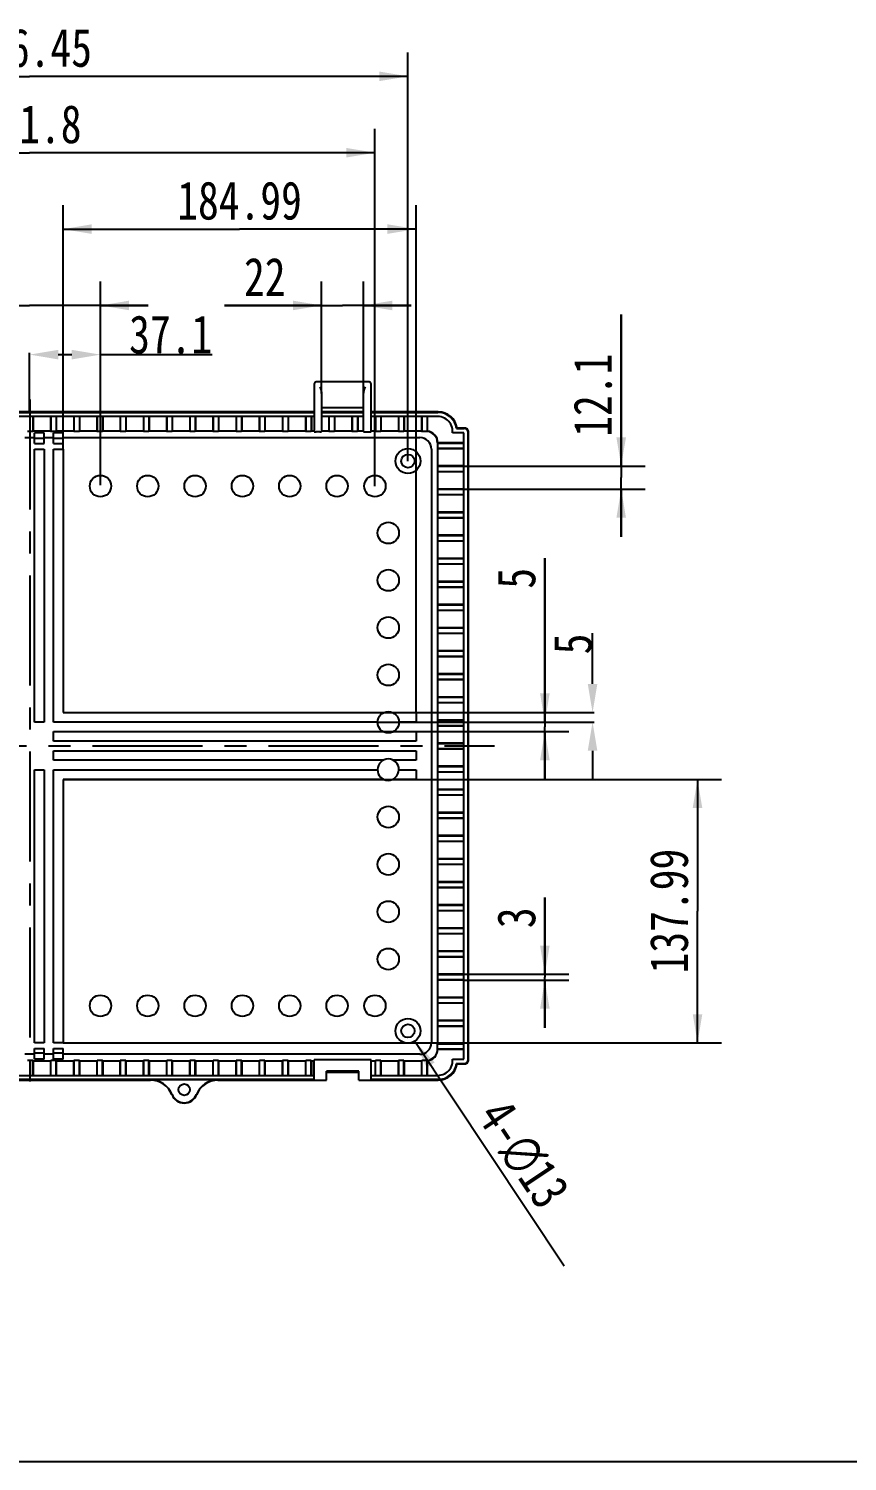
# Model space of a CAD drawing. Header units: millimetres. Extents: x 0 to 559, y 0 to 432.
# Drawn here: x 305.5 to 391.3, y 0 to 150.1 of the extents above; entities that cross this region are included whole.
import ezdxf

# ---------------------------------------------------------------- set-up
doc = ezdxf.new("R2010")
doc.units = ezdxf.units.MM
doc.header["$LTSCALE"] = 30.734
doc.header["$PDMODE"] = 3
doc.header["$PDSIZE"] = 8
doc.linetypes.add('CENTER', pattern=[0.6, 0.375, -0.075, 0.075, -0.075])
doc.layers.get('0').update_dxf_attribs({"linetype": 'CONTINUOUS'})
doc.layers.get('Defpoints').update_dxf_attribs({"linetype": 'CONTINUOUS'})
doc.layers.add('02___PRT_ALL_AXES', color=7, linetype='CONTINUOUS')
doc.styles.get("Standard").update_dxf_attribs({"font": 'txt', "width": 0.8})
doc.dimstyles.new('DIMSTYLE_1', dxfattribs={"dimtxt": 4, "dimasz": 3, "dimexe": 0.18, "dimexo": 0.0625, "dimgap": 0.09, "dimtad": 1, "dimlfac": 5, "dimdsep": 46, "dimtxsty": 'Standard', "dimblk": '_FILLED', "dimblk1": '_FILLED', "dimblk2": '_FILLED', "dimcen": 0.09, "dimadec": 0, "dimazin": 0, "dimtfac": 1, "dimtofl": 0, "dimtmove": 0, "dimatfit": 3, "dimldrblk": '_FILLED', "dimfxl": 1, "dimtolj": 1, "dimarcsym": 0})
doc.dimstyles.new('DIMSTYLE_6', dxfattribs={"dimtxt": 4, "dimasz": 3, "dimexe": 0.18, "dimexo": 0.0625, "dimgap": 0.09, "dimtad": 1, "dimlfac": 5, "dimdsep": 46, "dimtxsty": 'Standard', "dimblk": '_FILLED', "dimblk1": '_FILLED', "dimblk2": '_FILLED', "dimcen": 0.09, "dimadec": 0, "dimazin": 0, "dimtfac": 1, "dimtofl": 0, "dimtmove": 0, "dimatfit": 3, "dimldrblk": '_FILLED', "dimfxl": 1, "dimtolj": 1, "dimarcsym": 0})

# ---------------------------------------------------------------- blocks, each defined once
blk = doc.blocks.new('_FILLED')
at = {"color": 0, "linetype": 'ByBlock'}
blk.add_solid([(0, 0), (-1, 0.167), (-1, -0.167)], dxfattribs=at)
blk = doc.blocks.new('*D41')
at = {"color": 7, "linetype": 'Continuous'}
for p, q in [((367.61, 104.26), (367.61, 120.12)), ((367.61, 120.12), (367.61, 103.05)), ((351.12, 104.26), (370.11, 104.26)), ((367.61, 96.84), (367.61, 103.05)), ((351.12, 101.84), (370.11, 101.84)), ((367.61, 101.84), (367.61, 96.84))]:
    blk.add_line(p, q, dxfattribs=at)
at = {"color": 7, "linetype": 'Continuous', "xscale": 3, "yscale": 3, "zscale": 3}
for p, rotation in [((367.61, 104.26), 270), ((367.61, 101.84), 90)]:
    blk.add_blockref('_FILLED', p, dxfattribs=dict(at, rotation=rotation))
at = {"color": 7, "linetype": 'Continuous', "insert": (362.61, 107.32), "char_height": 4, "width": 12.8, "attachment_point": 1, "rotation": 90, "line_spacing_factor": 0.9}
blk.add_mtext('12.1', dxfattribs=at)
blk = doc.blocks.new('*D42')
at = {"color": 7, "linetype": 'Continuous'}
for p, q in [((336.21, 111.85), (336.21, 123.58)), ((340.61, 111.85), (340.61, 123.58)), ((336.21, 121.08), (326.03, 121.08)), ((326.03, 121.08), (338.41, 121.08)), ((345.61, 121.08), (338.41, 121.08)), ((340.61, 121.08), (345.61, 121.08))]:
    blk.add_line(p, q, dxfattribs=at)
at = {"color": 7, "linetype": 'Continuous', "xscale": 3, "yscale": 3, "zscale": 3}
blk.add_blockref('_FILLED', (336.21, 121.08), dxfattribs=at)
at = {"color": 7, "linetype": 'Continuous', "xscale": 3, "yscale": 3, "zscale": 3, "rotation": 180}
blk.add_blockref('_FILLED', (340.61, 121.08), dxfattribs=at)
at = {"color": 7, "linetype": 'Continuous', "insert": (332.43, 126.08), "char_height": 4, "width": 6.4, "attachment_point": 3, "line_spacing_factor": 0.9}
blk.add_mtext('22', dxfattribs=at)
blk = doc.blocks.new('*D43')
at = {"color": 0, "linetype": 'Continuous', "lineweight": -2}
for p, q in [((364.61, 81.44), (364.61, 86.75)), ((342.79, 78.44), (364.79, 78.44)), ((342.13, 77.44), (364.79, 77.44)), ((364.61, 74.44), (364.61, 71.44))]:
    blk.add_line(p, q, dxfattribs=at)
at = {"layer": 'Defpoints', "color": 0, "linetype": 'Continuous'}
for p in [(342.73, 78.44), (342.07, 77.44), (364.61, 77.44)]:
    blk.add_point(p, dxfattribs=at)
at = {"color": 0, "linetype": 'Continuous', "lineweight": -2, "xscale": 3, "yscale": 3, "zscale": 3}
for p, rotation in [((364.61, 78.44), 270), ((364.61, 77.44), 90)]:
    blk.add_blockref('_FILLED', p, dxfattribs=dict(at, rotation=rotation))
at = {"color": 0, "linetype": 'Continuous', "insert": (360.52, 84.53), "char_height": 4, "attachment_point": 1, "rotation": 90}
blk.add_mtext('\\A1;5', dxfattribs=at)
blk = doc.blocks.new('*D44')
at = {"color": 7, "linetype": 'Continuous'}
for p, q in [((359.61, 77.44), (359.61, 94.61)), ((359.61, 94.61), (359.61, 76.94)), ((342.07, 77.44), (362.11, 77.44)), ((359.61, 71.44), (359.61, 76.94)), ((342.65, 76.44), (362.11, 76.44)), ((359.61, 76.44), (359.61, 71.44))]:
    blk.add_line(p, q, dxfattribs=at)
at = {"color": 7, "linetype": 'Continuous', "xscale": 3, "yscale": 3, "zscale": 3}
for p, rotation in [((359.61, 77.44), 270), ((359.61, 76.44), 90)]:
    blk.add_blockref('_FILLED', p, dxfattribs=dict(at, rotation=rotation))
at = {"color": 7, "linetype": 'Continuous', "insert": (354.61, 91.41), "char_height": 4, "width": 3.2, "attachment_point": 1, "rotation": 90, "line_spacing_factor": 0.9}
blk.add_mtext('5', dxfattribs=at)
blk = doc.blocks.new('*D47')
at = {"color": 7, "linetype": 'Continuous'}
for p, q in [((265.97, 104.78), (265.97, 147.58)), ((345.26, 104.78), (345.26, 147.58)), ((265.97, 145.08), (305.61, 145.08)), ((345.26, 145.08), (305.61, 145.08))]:
    blk.add_line(p, q, dxfattribs=at)
at = {"color": 7, "linetype": 'Continuous', "xscale": 3, "yscale": 3, "zscale": 3, "rotation": 180}
blk.add_blockref('_FILLED', (265.97, 145.08), dxfattribs=at)
at = {"color": 7, "linetype": 'Continuous', "xscale": 3, "yscale": 3, "zscale": 3}
blk.add_blockref('_FILLED', (345.26, 145.08), dxfattribs=at)
at = {"color": 7, "linetype": 'Continuous', "insert": (305.61, 150.08), "char_height": 4, "width": 19.2, "attachment_point": 2, "line_spacing_factor": 0.9}
blk.add_mtext('396.45', dxfattribs=at)
blk = doc.blocks.new('*D49')
at = {"color": 7, "linetype": 'Continuous'}
for p, q in [((269.43, 102.15), (269.43, 139.58)), ((341.79, 102.15), (341.79, 139.58)), ((269.43, 137.08), (305.61, 137.08)), ((341.79, 137.08), (305.61, 137.08))]:
    blk.add_line(p, q, dxfattribs=at)
at = {"color": 7, "linetype": 'Continuous', "xscale": 3, "yscale": 3, "zscale": 3, "rotation": 180}
blk.add_blockref('_FILLED', (269.43, 137.08), dxfattribs=at)
at = {"color": 7, "linetype": 'Continuous', "xscale": 3, "yscale": 3, "zscale": 3}
blk.add_blockref('_FILLED', (341.79, 137.08), dxfattribs=at)
at = {"color": 7, "linetype": 'Continuous', "insert": (305.61, 142.08), "char_height": 4, "width": 16, "attachment_point": 2, "line_spacing_factor": 0.9}
blk.add_mtext('361.8', dxfattribs=at)
blk = doc.blocks.new('*D50')
at = {"color": 7, "linetype": 'Continuous'}
for p, q in [((309.11, 71.44), (378.11, 71.44)), ((375.61, 71.44), (375.61, 57.64)), ((375.61, 43.84), (375.61, 57.64)), ((309.11, 43.84), (378.11, 43.84))]:
    blk.add_line(p, q, dxfattribs=at)
at = {"color": 7, "linetype": 'Continuous', "xscale": 3, "yscale": 3, "zscale": 3}
for p, rotation in [((375.61, 71.44), 90), ((375.61, 43.84), 270)]:
    blk.add_blockref('_FILLED', p, dxfattribs=dict(at, rotation=rotation))
at = {"color": 7, "linetype": 'Continuous', "insert": (370.61, 57.64), "char_height": 4, "width": 19.2, "attachment_point": 2, "rotation": 90, "line_spacing_factor": 0.9}
blk.add_mtext('137.99', dxfattribs=at)
blk = doc.blocks.new('*D51')
at = {"color": 7, "linetype": 'Continuous'}
for p, q in [((309.11, 106.03), (309.11, 131.58)), ((346.11, 78.44), (346.11, 131.58)), ((309.11, 129.08), (327.61, 129.08)), ((346.11, 129.08), (327.61, 129.08))]:
    blk.add_line(p, q, dxfattribs=at)
at = {"color": 7, "linetype": 'Continuous', "xscale": 3, "yscale": 3, "zscale": 3, "rotation": 180}
blk.add_blockref('_FILLED', (309.11, 129.08), dxfattribs=at)
at = {"color": 7, "linetype": 'Continuous', "xscale": 3, "yscale": 3, "zscale": 3}
blk.add_blockref('_FILLED', (346.11, 129.08), dxfattribs=at)
at = {"color": 7, "linetype": 'Continuous', "insert": (327.61, 134.08), "char_height": 4, "width": 19.2, "attachment_point": 2, "line_spacing_factor": 0.9}
blk.add_mtext('184.99', dxfattribs=at)
blk = doc.blocks.new('*D54')
at = {"color": 7, "linetype": 'Continuous'}
for p, q in [((298.19, 102.25), (298.19, 123.58)), ((313.03, 102.25), (313.03, 123.58)), ((298.19, 121.08), (284.88, 121.08)), ((284.88, 121.08), (305.61, 121.08)), ((318.03, 121.08), (305.61, 121.08)), ((313.03, 121.08), (318.03, 121.08))]:
    blk.add_line(p, q, dxfattribs=at)
at = {"color": 7, "linetype": 'Continuous', "xscale": 3, "yscale": 3, "zscale": 3}
blk.add_blockref('_FILLED', (298.19, 121.08), dxfattribs=at)
at = {"color": 7, "linetype": 'Continuous', "xscale": 3, "yscale": 3, "zscale": 3, "rotation": 180}
blk.add_blockref('_FILLED', (313.03, 121.08), dxfattribs=at)
at = {"color": 7, "linetype": 'Continuous', "insert": (297.68, 126.08), "char_height": 4, "width": 12.8, "attachment_point": 3, "line_spacing_factor": 0.9}
blk.add_mtext('74.2', dxfattribs=at)
blk = doc.blocks.new('*D56')
at = {"color": 7, "linetype": 'Continuous'}
blk.add_line((345.98, 44.01), (361.64, 20.49), dxfattribs=at)
at = {"color": 7, "linetype": 'Continuous', "xscale": 3, "yscale": 3, "zscale": 3, "rotation": 123.6526736922}
blk.add_blockref('_FILLED', (345.98, 44.01), dxfattribs=at)
at = {"color": 7, "linetype": 'Continuous', "insert": (355.75, 38.36), "char_height": 4, "width": 18.1333, "attachment_point": 1, "rotation": 303.6527, "line_spacing_factor": 0.9}
blk.add_mtext('4-\\Fgdt;{\\Fgdt;n}\\Ftxt;13', dxfattribs=at)
blk = doc.blocks.new('*D65')
at = {"color": 7, "linetype": 'Continuous'}
for p, q in [((359.61, 51.02), (359.61, 59.05)), ((359.61, 59.05), (359.61, 50.72)), ((351.12, 51.02), (362.11, 51.02)), ((351.12, 50.42), (362.11, 50.42)), ((359.61, 45.42), (359.61, 50.72)), ((359.61, 50.42), (359.61, 45.42))]:
    blk.add_line(p, q, dxfattribs=at)
at = {"color": 7, "linetype": 'Continuous', "xscale": 3, "yscale": 3, "zscale": 3}
for p, rotation in [((359.61, 51.02), 270), ((359.61, 50.42), 90)]:
    blk.add_blockref('_FILLED', p, dxfattribs=dict(at, rotation=rotation))
at = {"color": 7, "linetype": 'Continuous', "insert": (354.61, 55.85), "char_height": 4, "width": 3.2, "attachment_point": 1, "rotation": 90, "line_spacing_factor": 0.9}
blk.add_mtext('3', dxfattribs=at)
blk = doc.blocks.new('*D68')
at = {"color": 0, "linetype": 'CENTER', "lineweight": -2, "ltscale": 5}
for p, q in [((305.61, 110), (305.61, 116.11)), ((308.61, 115.93), (310.03, 115.93)), ((313.03, 110), (313.03, 116.11)), ((313.03, 115.93), (324.75, 115.93))]:
    blk.add_line(p, q, dxfattribs=at)
at = {"layer": 'Defpoints', "color": 0, "linetype": 'CENTER', "ltscale": 5}
for p in [(305.61, 115.93), (305.61, 109.94), (313.03, 109.94)]:
    blk.add_point(p, dxfattribs=at)
at = {"color": 0, "linetype": 'CENTER', "lineweight": -2, "ltscale": 5, "xscale": 3, "yscale": 3, "zscale": 3, "rotation": 180}
blk.add_blockref('_FILLED', (305.61, 115.93), dxfattribs=at)
at = {"color": 0, "linetype": 'CENTER', "lineweight": -2, "ltscale": 5, "xscale": 3, "yscale": 3, "zscale": 3}
blk.add_blockref('_FILLED', (313.03, 115.93), dxfattribs=at)
at = {"color": 0, "linetype": 'CENTER', "ltscale": 5, "insert": (320.39, 118.02), "char_height": 4, "attachment_point": 5}
blk.add_mtext('\\A1;37.1', dxfattribs=at)

msp = doc.modelspace()

# ---------------------------------------------------------------- linework, layer by layer
at = {"color": 7, "linetype": 'Continuous'}
for p, q in [((335.4339, 112.8761), (335.4339, 107.8471)), ((341.3939, 107.8471), (341.3939, 112.8753)), ((336.2139, 111.8536), (336.2139, 107.8471)), ((340.6139, 107.8471), (340.6139, 111.8536)), ((335.4339, 109.9361), (275.7939, 109.9361)), ((275.7939, 109.8838), (335.4339, 109.8838)), ((340.6139, 110.3691), (336.2139, 110.3691)), ((340.6139, 109.9204), (336.2139, 109.9204)), ((336.2139, 109.8838), (340.6139, 109.8838)), ((348.4371, 109.9361), (341.3939, 109.9361)), ((341.3939, 109.8838), (348.3847, 109.8838)), ((335.4339, 109.4438), (275.7939, 109.4438)), ((305.9584, 109.4438), (305.9584, 107.8864)), ((305.9759, 109.4438), (305.9759, 107.9126)), ((307.8059, 109.4438), (307.8059, 107.9126)), ((307.8233, 109.4438), (307.8233, 107.8864)), ((308.3884, 109.4438), (308.3884, 107.8864)), ((308.4059, 109.4438), (308.4059, 107.9126)), ((310.2359, 109.4438), (310.2359, 107.9126)), ((310.2533, 109.4438), (310.2533, 107.8864)), ((310.8184, 109.4438), (310.8184, 107.8864)), ((310.8359, 109.4438), (310.8359, 107.9126)), ((312.6659, 109.4438), (312.6659, 107.9126)), ((312.6833, 109.4438), (312.6833, 107.8864)), ((313.2484, 109.4438), (313.2484, 107.8864)), ((313.2659, 109.4438), (313.2659, 107.9126)), ((315.0959, 109.4438), (315.0959, 107.9126)), ((315.1133, 109.4438), (315.1133, 107.8864)), ((315.6784, 109.4438), (315.6784, 107.8864)), ((315.6959, 109.4438), (315.6959, 107.9126)), ((317.5259, 109.4438), (317.5259, 107.9126)), ((317.5433, 109.4438), (317.5433, 107.8864)), ((318.1084, 109.4438), (318.1084, 107.8864)), ((318.1259, 109.4438), (318.1259, 107.9126)), ((319.9559, 109.4438), (319.9559, 107.9126)), ((319.9733, 109.4438), (319.9733, 107.8864)), ((320.5384, 109.4438), (320.5384, 107.8864)), ((320.5559, 109.4438), (320.5559, 107.9126)), ((322.3859, 109.4438), (322.3859, 107.9126)), ((322.4033, 109.4438), (322.4033, 107.8864)), ((322.9684, 109.4438), (322.9684, 107.8864)), ((322.9859, 109.4438), (322.9859, 107.9126)), ((324.8159, 109.4438), (324.8159, 107.9126)), ((324.8333, 109.4438), (324.8333, 107.8864)), ((325.3984, 109.4438), (325.3984, 107.8864)), ((325.4159, 109.4438), (325.4159, 107.9126)), ((327.2459, 109.4438), (327.2459, 107.9126)), ((327.2633, 109.4438), (327.2633, 107.8864)), ((327.8284, 109.4438), (327.8284, 107.8864)), ((327.8459, 109.4438), (327.8459, 107.9126)), ((329.6759, 109.4438), (329.6759, 107.9126)), ((329.6933, 109.4438), (329.6933, 107.8864)), ((330.2584, 109.4438), (330.2584, 107.8864)), ((330.2759, 109.4438), (330.2759, 107.9126)), ((332.1059, 109.4438), (332.1059, 107.9126)), ((332.1233, 109.4438), (332.1233, 107.8864)), ((332.6884, 109.4438), (332.6884, 107.8864)), ((332.7059, 109.4438), (332.7059, 107.9126)), ((334.5359, 109.4438), (334.5359, 107.9126)), ((334.5533, 109.4438), (334.5533, 107.8864)), ((335.1184, 109.4438), (335.1184, 107.8864)), ((335.1359, 109.4438), (335.1359, 107.9126)), ((340.6139, 109.4438), (336.2139, 109.4438)), ((336.9659, 109.4438), (336.9659, 107.9126)), ((336.9833, 109.4438), (336.9833, 107.8864)), ((337.5484, 109.4438), (337.5484, 107.8864)), ((337.5659, 109.4438), (337.5659, 107.9126)), ((339.3959, 109.4438), (339.3959, 107.9126)), ((339.4133, 109.4438), (339.4133, 107.8864)), ((339.9784, 109.4438), (339.9784, 107.8864)), ((339.9959, 109.4438), (339.9959, 107.9126)), ((348.3847, 109.4438), (341.3939, 109.4438)), ((341.8259, 109.4438), (341.8259, 107.9126)), ((341.8433, 109.4438), (341.8433, 107.8864)), ((342.4084, 109.4438), (342.4084, 107.8864)), ((342.4259, 109.4438), (342.4259, 107.9126)), ((344.2559, 109.4438), (344.2559, 107.9126)), ((344.2733, 109.4438), (344.2733, 107.8864)), ((344.8384, 109.4438), (344.8384, 107.8864)), ((344.8559, 109.4438), (344.8559, 107.9126)), ((346.6859, 109.4438), (346.6859, 107.9126)), ((346.7033, 109.4438), (346.7033, 107.8864)), ((347.2684, 109.4438), (347.2684, 107.8816)), ((347.2859, 109.4438), (347.2859, 107.9063)), ((350.4139, 108.2361), (350.3615, 108.1838)), ((350.3615, 108.1838), (351.1617, 108.1838)), ((351.2141, 108.2361), (350.4139, 108.2361)), ((305.1139, 107.2343), (306.1139, 107.2343)), ((305.9584, 107.8864), (305.3933, 107.8864)), ((305.9759, 107.9126), (305.9584, 107.8864)), ((307.8059, 107.9126), (305.9759, 107.9126)), ((306.1139, 106.6341), (306.1139, 107.7319)), ((307.1139, 107.7319), (306.1139, 107.7319)), ((307.1139, 107.1317), (306.1139, 107.1317)), ((306.1139, 106.6341), (307.1139, 106.6341)), ((307.1139, 106.6341), (307.1139, 107.7319)), ((307.1139, 107.2343), (308.1139, 107.2343)), ((307.8059, 107.9126), (307.8233, 107.8864)), ((308.3884, 107.8864), (307.8233, 107.8864)), ((308.1139, 106.6341), (308.1139, 107.7319)), ((309.1139, 107.7319), (308.1139, 107.7319)), ((309.1139, 107.1317), (308.1139, 107.1317)), ((308.1139, 106.6341), (309.1139, 106.6341)), ((308.4059, 107.9126), (308.3884, 107.8864)), ((310.2359, 107.9126), (308.4059, 107.9126)), ((309.1139, 106.6341), (309.1139, 107.7319)), ((309.1139, 107.2343), (346.5125, 107.2343)), ((310.2359, 107.9126), (310.2533, 107.8864)), ((310.8184, 107.8864), (310.2533, 107.8864)), ((310.8359, 107.9126), (310.8184, 107.8864)), ((312.6659, 107.9126), (310.8359, 107.9126)), ((312.6659, 107.9126), (312.6833, 107.8864)), ((313.2484, 107.8864), (312.6833, 107.8864)), ((313.2659, 107.9126), (313.2484, 107.8864)), ((315.0959, 107.9126), (313.2659, 107.9126)), ((315.0959, 107.9126), (315.1133, 107.8864)), ((315.6784, 107.8864), (315.1133, 107.8864)), ((315.6959, 107.9126), (315.6784, 107.8864)), ((317.5259, 107.9126), (315.6959, 107.9126)), ((317.5259, 107.9126), (317.5433, 107.8864)), ((318.1084, 107.8864), (317.5433, 107.8864)), ((318.1259, 107.9126), (318.1084, 107.8864)), ((319.9559, 107.9126), (318.1259, 107.9126)), ((319.9559, 107.9126), (319.9733, 107.8864)), ((320.5384, 107.8864), (319.9733, 107.8864)), ((320.5559, 107.9126), (320.5384, 107.8864)), ((322.3859, 107.9126), (320.5559, 107.9126)), ((322.3859, 107.9126), (322.4033, 107.8864)), ((322.9684, 107.8864), (322.4033, 107.8864)), ((322.9859, 107.9126), (322.9684, 107.8864)), ((324.8159, 107.9126), (322.9859, 107.9126)), ((324.8159, 107.9126), (324.8333, 107.8864)), ((325.3984, 107.8864), (324.8333, 107.8864)), ((325.4159, 107.9126), (325.3984, 107.8864)), ((327.2459, 107.9126), (325.4159, 107.9126)), ((327.2459, 107.9126), (327.2633, 107.8864)), ((327.8284, 107.8864), (327.2633, 107.8864)), ((327.8459, 107.9126), (327.8284, 107.8864)), ((329.6759, 107.9126), (327.8459, 107.9126)), ((329.6759, 107.9126), (329.6933, 107.8864)), ((330.2584, 107.8864), (329.6933, 107.8864)), ((330.2759, 107.9126), (330.2584, 107.8864)), ((332.1059, 107.9126), (330.2759, 107.9126)), ((332.1059, 107.9126), (332.1233, 107.8864)), ((332.6884, 107.8864), (332.1233, 107.8864)), ((332.7059, 107.9126), (332.6884, 107.8864)), ((334.5359, 107.9126), (332.7059, 107.9126)), ((334.5359, 107.9126), (334.5533, 107.8864)), ((335.1184, 107.8864), (334.5533, 107.8864)), ((335.1359, 107.9126), (335.1184, 107.8864)), ((335.4339, 107.9126), (335.1359, 107.9126)), ((336.0139, 107.8419), (335.6339, 107.8419)), ((336.9659, 107.9126), (336.2139, 107.9126)), ((337.5484, 107.8864), (336.9833, 107.8864)), ((337.5659, 107.9126), (337.5484, 107.8864)), ((339.3959, 107.9126), (337.5659, 107.9126)), ((339.3959, 107.9126), (339.4133, 107.8864)), ((339.9784, 107.8864), (339.4133, 107.8864)), ((339.9959, 107.9126), (339.9784, 107.8864)), ((340.6139, 107.9126), (339.9959, 107.9126)), ((340.8139, 107.8419), (341.1939, 107.8419)), ((341.8259, 107.9126), (341.3939, 107.9126)), ((341.8259, 107.9126), (341.8433, 107.8864)), ((342.4084, 107.8864), (341.8433, 107.8864)), ((342.4259, 107.9126), (342.4084, 107.8864)), ((344.2559, 107.9126), (342.4259, 107.9126)), ((344.2559, 107.9126), (344.2733, 107.8864)), ((344.8384, 107.8864), (344.2733, 107.8864)), ((344.8559, 107.9126), (344.8384, 107.8864)), ((346.6859, 107.9126), (344.8559, 107.9126)), ((346.6859, 107.9126), (346.7033, 107.8864)), ((347.162, 107.8864), (346.7033, 107.8864)), ((348.3903, 106.6842), (348.3642, 106.6667)), ((348.3642, 106.6667), (351.1215, 106.6667)), ((348.3642, 106.6667), (348.3642, 106.1016)), ((351.1215, 106.6842), (348.3903, 106.6842)), ((351.1215, 107.7438), (349.9359, 107.7438)), ((351.1215, 42.1285), (351.1215, 107.7438)), ((351.5615, 42.0884), (351.5615, 107.7839)), ((351.6139, 42.036), (351.6139, 107.8363)), ((306.1139, 77.4361), (306.1139, 106.0341)), ((306.1139, 106.0341), (307.1139, 106.0341)), ((307.1139, 106.0341), (307.1139, 77.4361)), ((308.1139, 77.4361), (308.1139, 106.0341)), ((308.1139, 106.0341), (309.1139, 106.0341)), ((309.1139, 106.0341), (309.1139, 78.4361)), ((347.7121, 106.0348), (347.7121, 43.8375)), ((348.3642, 106.1016), (351.1215, 106.1016)), ((348.3903, 106.0842), (348.3642, 106.1016)), ((351.1215, 106.0842), (348.3903, 106.0842)), ((348.3903, 104.2642), (348.3903, 106.0842)), ((348.3903, 104.2642), (348.3642, 104.2467)), ((348.3642, 104.2467), (351.1215, 104.2467)), ((348.3642, 104.2467), (348.3642, 103.6816)), ((348.3642, 103.6816), (351.1215, 103.6816)), ((348.3903, 103.6642), (348.3642, 103.6816)), ((351.1215, 104.2642), (348.3903, 104.2642)), ((351.1215, 103.6642), (348.3903, 103.6642)), ((348.3903, 101.8442), (348.3903, 103.6642)), ((348.3903, 101.8442), (348.3642, 101.8267)), ((348.3642, 101.8267), (351.1215, 101.8267)), ((348.3642, 101.8267), (348.3642, 101.2616)), ((348.3642, 101.2616), (351.1215, 101.2616)), ((348.3903, 101.2442), (348.3642, 101.2616)), ((351.1215, 101.8442), (348.3903, 101.8442)), ((351.1215, 101.2442), (348.3903, 101.2442)), ((348.3903, 99.4242), (348.3903, 101.2442)), ((348.3903, 99.4242), (348.3642, 99.4067)), ((348.3642, 99.4067), (351.1215, 99.4067)), ((348.3642, 99.4067), (348.3642, 98.8416)), ((351.1215, 99.4242), (348.3903, 99.4242)), ((348.3642, 98.8416), (351.1215, 98.8416)), ((348.3903, 98.8242), (348.3642, 98.8416)), ((351.1215, 98.8242), (348.3903, 98.8242)), ((348.3903, 97.0042), (348.3903, 98.8242)), ((348.3903, 97.0042), (348.3642, 96.9867)), ((348.3642, 96.9867), (351.1215, 96.9867)), ((348.3642, 96.9867), (348.3642, 96.4216)), ((348.3642, 96.4216), (351.1215, 96.4216)), ((348.3903, 96.4042), (348.3642, 96.4216)), ((351.1215, 97.0042), (348.3903, 97.0042)), ((351.1215, 96.4042), (348.3903, 96.4042)), ((348.3903, 94.5842), (348.3903, 96.4042)), ((348.3903, 94.5842), (348.3642, 94.5667)), ((348.3642, 94.5667), (351.1215, 94.5667)), ((348.3642, 94.5667), (348.3642, 94.0016)), ((351.1215, 94.5842), (348.3903, 94.5842)), ((348.3642, 94.0016), (351.1215, 94.0016)), ((348.3903, 93.9842), (348.3642, 94.0016)), ((351.1215, 93.9842), (348.3903, 93.9842)), ((348.3903, 92.1642), (348.3903, 93.9842)), ((348.3903, 92.1642), (348.3642, 92.1467)), ((348.3642, 92.1467), (351.1215, 92.1467)), ((348.3642, 92.1467), (348.3642, 91.5816)), ((348.3642, 91.5816), (351.1215, 91.5816)), ((348.3903, 91.5642), (348.3642, 91.5816)), ((351.1215, 92.1642), (348.3903, 92.1642)), ((351.1215, 91.5642), (348.3903, 91.5642)), ((348.3903, 89.7442), (348.3903, 91.5642)), ((348.3903, 89.7442), (348.3642, 89.7267)), ((348.3642, 89.7267), (351.1215, 89.7267)), ((348.3642, 89.7267), (348.3642, 89.1616)), ((348.3642, 89.1616), (351.1215, 89.1616)), ((348.3903, 89.1442), (348.3642, 89.1616)), ((351.1215, 89.7442), (348.3903, 89.7442)), ((351.1215, 89.1442), (348.3903, 89.1442)), ((348.3903, 87.3242), (348.3903, 89.1442)), ((348.3903, 87.3242), (348.3642, 87.3067)), ((348.3642, 87.3067), (351.1215, 87.3067)), ((348.3642, 87.3067), (348.3642, 86.7416)), ((351.1215, 87.3242), (348.3903, 87.3242)), ((348.3642, 86.7416), (351.1215, 86.7416)), ((348.3903, 86.7242), (348.3642, 86.7416)), ((351.1215, 86.7242), (348.3903, 86.7242)), ((348.3903, 84.9042), (348.3903, 86.7242)), ((348.3903, 84.9042), (348.3642, 84.8867)), ((348.3642, 84.8867), (351.1215, 84.8867)), ((348.3642, 84.8867), (348.3642, 84.3216)), ((348.3642, 84.3216), (351.1215, 84.3216)), ((348.3903, 84.3042), (348.3642, 84.3216)), ((351.1215, 84.9042), (348.3903, 84.9042)), ((351.1215, 84.3042), (348.3903, 84.3042)), ((348.3903, 82.4842), (348.3903, 84.3042)), ((348.3903, 82.4842), (348.3642, 82.4667)), ((348.3642, 82.4667), (351.1215, 82.4667)), ((348.3642, 82.4667), (348.3642, 81.9016)), ((348.3642, 81.9016), (351.1215, 81.9016)), ((348.3903, 81.8842), (348.3642, 81.9016)), ((351.1215, 82.4842), (348.3903, 82.4842)), ((351.1215, 81.8842), (348.3903, 81.8842)), ((348.3903, 80.0642), (348.3903, 81.8842)), ((348.3903, 80.0642), (348.3642, 80.0467)), ((348.3642, 80.0467), (351.1215, 80.0467)), ((348.3642, 80.0467), (348.3642, 79.4816)), ((351.1215, 80.0642), (348.3903, 80.0642)), ((346.1121, 78.4361), (346.1121, 77.4361)), ((348.3642, 79.4816), (351.1215, 79.4816)), ((348.3903, 79.4642), (348.3642, 79.4816)), ((351.1215, 79.4642), (348.3903, 79.4642)), ((348.3903, 77.6442), (348.3903, 79.4642)), ((307.1139, 77.4361), (306.1139, 77.4361)), ((348.3903, 77.6442), (348.3642, 77.6267)), ((348.3642, 77.6267), (351.1215, 77.6267)), ((348.3642, 77.6267), (348.3642, 77.0616)), ((348.3642, 77.0616), (351.1215, 77.0616)), ((348.3903, 77.0442), (348.3642, 77.0616)), ((351.1215, 77.6442), (348.3903, 77.6442)), ((351.1215, 77.0442), (348.3903, 77.0442)), ((348.3903, 75.2242), (348.3903, 77.0442)), ((308.1139, 75.4361), (308.1139, 76.4361)), ((346.1121, 75.4361), (308.1139, 75.4361)), ((346.1121, 76.4361), (346.1121, 75.4361)), ((348.3903, 75.2242), (348.3642, 75.2067)), ((348.3642, 75.2067), (351.1215, 75.2067)), ((348.3642, 75.2067), (348.3642, 74.6416)), ((351.1215, 75.2242), (348.3903, 75.2242)), ((308.1139, 74.4361), (346.1121, 74.4361)), ((308.1139, 73.4361), (308.1139, 74.4361)), ((346.1121, 74.4361), (346.1121, 73.4361)), ((348.3642, 74.6416), (351.1215, 74.6416)), ((348.3903, 74.6242), (348.3642, 74.6416)), ((351.1215, 74.6242), (348.3903, 74.6242)), ((348.3903, 72.8042), (348.3903, 74.6242)), ((306.1139, 43.8381), (306.1139, 72.4361)), ((306.1139, 72.4361), (307.1139, 72.4361)), ((307.1139, 72.4361), (307.1139, 43.8381)), ((308.1139, 43.8381), (308.1139, 72.4361)), ((346.1121, 72.4361), (346.1121, 71.4361)), ((348.3903, 72.8042), (348.3642, 72.7867)), ((348.3642, 72.7867), (351.1215, 72.7867)), ((348.3642, 72.7867), (348.3642, 72.2216)), ((348.3642, 72.2216), (351.1215, 72.2216)), ((348.3903, 72.2042), (348.3642, 72.2216)), ((351.1215, 72.8042), (348.3903, 72.8042)), ((351.1215, 72.2042), (348.3903, 72.2042)), ((348.3903, 70.3842), (348.3903, 72.2042)), ((309.1139, 71.4361), (309.1139, 43.8381)), ((348.3903, 70.3842), (348.3642, 70.3667)), ((348.3642, 70.3667), (351.1215, 70.3667)), ((348.3642, 70.3667), (348.3642, 69.8016)), ((348.3642, 69.8016), (351.1215, 69.8016)), ((348.3903, 69.7842), (348.3642, 69.8016)), ((351.1215, 70.3842), (348.3903, 70.3842)), ((351.1215, 69.7842), (348.3903, 69.7842)), ((348.3903, 67.9642), (348.3903, 69.7842)), ((348.3903, 67.9642), (348.3642, 67.9467)), ((348.3642, 67.9467), (351.1215, 67.9467)), ((348.3642, 67.9467), (348.3642, 67.3816)), ((351.1215, 67.9642), (348.3903, 67.9642)), ((348.3642, 67.3816), (351.1215, 67.3816)), ((348.3903, 67.3642), (348.3642, 67.3816)), ((351.1215, 67.3642), (348.3903, 67.3642)), ((348.3903, 65.5442), (348.3903, 67.3642)), ((348.3903, 65.5442), (348.3642, 65.5267)), ((348.3642, 65.5267), (351.1215, 65.5267)), ((348.3642, 65.5267), (348.3642, 64.9616)), ((348.3642, 64.9616), (351.1215, 64.9616)), ((348.3903, 64.9442), (348.3642, 64.9616)), ((351.1215, 65.5442), (348.3903, 65.5442)), ((351.1215, 64.9442), (348.3903, 64.9442)), ((348.3903, 63.1242), (348.3903, 64.9442)), ((348.3903, 63.1242), (348.3642, 63.1067)), ((348.3642, 63.1067), (351.1215, 63.1067)), ((348.3642, 63.1067), (348.3642, 62.5416)), ((351.1215, 63.1242), (348.3903, 63.1242)), ((348.3642, 62.5416), (351.1215, 62.5416)), ((348.3903, 62.5242), (348.3642, 62.5416)), ((351.1215, 62.5242), (348.3903, 62.5242)), ((348.3903, 60.7042), (348.3903, 62.5242)), ((348.3903, 60.7042), (348.3642, 60.6867)), ((348.3642, 60.6867), (351.1215, 60.6867)), ((348.3642, 60.6867), (348.3642, 60.1216)), ((348.3642, 60.1216), (351.1215, 60.1216)), ((348.3903, 60.1042), (348.3642, 60.1216)), ((351.1215, 60.7042), (348.3903, 60.7042)), ((351.1215, 60.1042), (348.3903, 60.1042)), ((348.3903, 58.2842), (348.3903, 60.1042)), ((348.3903, 58.2842), (348.3642, 58.2667)), ((348.3642, 58.2667), (351.1215, 58.2667)), ((348.3642, 58.2667), (348.3642, 57.7016)), ((348.3642, 57.7016), (351.1215, 57.7016)), ((348.3903, 57.6842), (348.3642, 57.7016)), ((351.1215, 58.2842), (348.3903, 58.2842)), ((351.1215, 57.6842), (348.3903, 57.6842)), ((348.3903, 55.8642), (348.3903, 57.6842)), ((348.3903, 55.8642), (348.3642, 55.8467)), ((348.3642, 55.8467), (351.1215, 55.8467)), ((348.3642, 55.8467), (348.3642, 55.2816)), ((351.1215, 55.8642), (348.3903, 55.8642)), ((348.3642, 55.2816), (351.1215, 55.2816)), ((348.3903, 55.2642), (348.3642, 55.2816)), ((351.1215, 55.2642), (348.3903, 55.2642)), ((348.3903, 53.4442), (348.3903, 55.2642)), ((348.3903, 53.4442), (348.3642, 53.4267)), ((348.3642, 53.4267), (351.1215, 53.4267)), ((348.3642, 53.4267), (348.3642, 52.8616)), ((348.3642, 52.8616), (351.1215, 52.8616)), ((348.3903, 52.8442), (348.3642, 52.8616)), ((351.1215, 53.4442), (348.3903, 53.4442)), ((351.1215, 52.8442), (348.3903, 52.8442)), ((348.3903, 51.0242), (348.3903, 52.8442)), ((348.3903, 51.0242), (348.3642, 51.0067)), ((348.3642, 51.0067), (351.1215, 51.0067)), ((348.3642, 51.0067), (348.3642, 50.4416)), ((348.3642, 50.4416), (351.1215, 50.4416)), ((348.3903, 50.4242), (348.3642, 50.4416)), ((351.1215, 51.0242), (348.3903, 51.0242)), ((351.1215, 50.4242), (348.3903, 50.4242)), ((348.3903, 48.6042), (348.3903, 50.4242)), ((348.3903, 48.6042), (348.3642, 48.5867)), ((348.3642, 48.5867), (351.1215, 48.5867)), ((348.3642, 48.5867), (348.3642, 48.0216)), ((351.1215, 48.6042), (348.3903, 48.6042)), ((348.3642, 48.0216), (351.1215, 48.0216)), ((348.3903, 48.0042), (348.3642, 48.0216)), ((351.1215, 48.0042), (348.3903, 48.0042)), ((348.3903, 46.1842), (348.3903, 48.0042)), ((348.3903, 46.1842), (348.3642, 46.1667)), ((348.3642, 46.1667), (351.1215, 46.1667)), ((348.3642, 46.1667), (348.3642, 45.6016)), ((348.3642, 45.6016), (351.1215, 45.6016)), ((348.3903, 45.5842), (348.3642, 45.6016)), ((351.1215, 46.1842), (348.3903, 46.1842)), ((351.1215, 45.5842), (348.3903, 45.5842)), ((348.3903, 43.7642), (348.3903, 45.5842)), ((307.1139, 43.8381), (306.1139, 43.8381)), ((309.1139, 43.8381), (308.1139, 43.8381)), ((348.3903, 43.7642), (348.3642, 43.7467)), ((348.3642, 43.7467), (351.1215, 43.7467)), ((348.3642, 43.1881), (348.3642, 43.7467)), ((351.1215, 43.7642), (348.3903, 43.7642)), ((306.1139, 42.6379), (305.1139, 42.6379)), ((306.1139, 43.2381), (307.1139, 43.2381)), ((306.1139, 42.1404), (306.1139, 43.2381)), ((307.1139, 42.7406), (306.1139, 42.7406)), ((307.1139, 42.1404), (306.1139, 42.1404)), ((307.1139, 42.1404), (307.1139, 43.2381)), ((308.1139, 42.6379), (307.1139, 42.6379)), ((308.1139, 43.2381), (309.1139, 43.2381)), ((308.1139, 42.1404), (308.1139, 43.2381)), ((309.1139, 42.7406), (308.1139, 42.7406)), ((309.1139, 42.1404), (308.1139, 42.1404)), ((309.1139, 42.1404), (309.1139, 43.2381)), ((346.5125, 42.6379), (309.1139, 42.6379)), ((341.4139, 42.0565), (335.4139, 42.0565)), ((335.4139, 39.9885), (335.4139, 42.0565)), ((341.4139, 39.9885), (341.4139, 42.0565)), ((347.2663, 41.989), (347.162, 42.1456)), ((347.162, 42.1456), (347.162, 41.9885)), ((348.3641, 43.1816), (351.1215, 43.1816)), ((351.1215, 43.1642), (348.3901, 43.1642)), ((349.9359, 42.1285), (351.1215, 42.1285)), ((305.9584, 41.9859), (305.3933, 41.9859)), ((305.9759, 41.9597), (305.9584, 41.9859)), ((305.9584, 40.4285), (305.9584, 41.9859)), ((305.9759, 41.9597), (307.8059, 41.9597)), ((305.9759, 41.9597), (305.9759, 40.4285)), ((307.8059, 41.9597), (307.8233, 41.9859)), ((307.8059, 41.9597), (307.8059, 40.4285)), ((308.3884, 41.9859), (307.8233, 41.9859)), ((307.8233, 40.4285), (307.8233, 41.9859)), ((308.4059, 41.9597), (308.3884, 41.9859)), ((308.3884, 40.4285), (308.3884, 41.9859)), ((308.4059, 41.9597), (310.2359, 41.9597)), ((308.4059, 41.9597), (308.4059, 40.4285)), ((310.2359, 41.9597), (310.2533, 41.9859)), ((310.2359, 41.9597), (310.2359, 40.4285)), ((310.8184, 41.9859), (310.2533, 41.9859)), ((310.2533, 40.4285), (310.2533, 41.9859)), ((310.8359, 41.9597), (310.8184, 41.9859)), ((310.8184, 40.4285), (310.8184, 41.9859)), ((310.8359, 41.9597), (312.6659, 41.9597)), ((310.8359, 41.9597), (310.8359, 40.4285)), ((312.6659, 41.9597), (312.6833, 41.9859)), ((312.6659, 41.9597), (312.6659, 40.4285)), ((313.2484, 41.9859), (312.6833, 41.9859)), ((312.6833, 40.4285), (312.6833, 41.9859)), ((313.2659, 41.9597), (313.2484, 41.9859)), ((313.2484, 40.4285), (313.2484, 41.9859)), ((313.2659, 41.9597), (315.0959, 41.9597)), ((313.2659, 41.9597), (313.2659, 40.4285)), ((315.0959, 41.9597), (315.1133, 41.9859)), ((315.0959, 41.9597), (315.0959, 40.4285)), ((315.6784, 41.9859), (315.1133, 41.9859)), ((315.1133, 40.4285), (315.1133, 41.9859)), ((315.6959, 41.9597), (315.6784, 41.9859)), ((315.6784, 40.4285), (315.6784, 41.9859)), ((315.6959, 41.9597), (317.5259, 41.9597)), ((315.6959, 41.9597), (315.6959, 40.4285)), ((317.5259, 41.9597), (317.5433, 41.9859)), ((317.5259, 41.9597), (317.5259, 40.4285)), ((318.1084, 41.9859), (317.5433, 41.9859)), ((317.5433, 40.4285), (317.5433, 41.9859)), ((318.1259, 41.9597), (318.1084, 41.9859)), ((318.1084, 40.4285), (318.1084, 41.9859)), ((318.1259, 41.9597), (319.9559, 41.9597)), ((318.1259, 41.9597), (318.1259, 40.4285)), ((319.9559, 41.9597), (319.9733, 41.9859)), ((319.9559, 41.9597), (319.9559, 40.4285)), ((320.5384, 41.9859), (319.9733, 41.9859)), ((319.9733, 40.4285), (319.9733, 41.9859)), ((320.5559, 41.9597), (320.5384, 41.9859)), ((320.5384, 40.4285), (320.5384, 41.9859)), ((320.5559, 41.9597), (322.3859, 41.9597)), ((320.5559, 41.9597), (320.5559, 40.4285)), ((322.3859, 41.9597), (322.4033, 41.9859)), ((322.3859, 41.9597), (322.3859, 40.4285)), ((322.9684, 41.9859), (322.4033, 41.9859)), ((322.4033, 40.4285), (322.4033, 41.9859)), ((322.9859, 41.9597), (322.9684, 41.9859)), ((322.9684, 40.4285), (322.9684, 41.9859)), ((322.9859, 41.9597), (324.8159, 41.9597)), ((322.9859, 41.9597), (322.9859, 40.4285)), ((324.8159, 41.9597), (324.8333, 41.9859)), ((324.8159, 41.9597), (324.8159, 40.4285)), ((325.3984, 41.9859), (324.8333, 41.9859)), ((324.8333, 40.4285), (324.8333, 41.9859)), ((325.4159, 41.9597), (325.3984, 41.9859)), ((325.3984, 40.4285), (325.3984, 41.9859)), ((325.4159, 41.9597), (327.2459, 41.9597)), ((325.4159, 41.9597), (325.4159, 40.4285)), ((327.2459, 41.9597), (327.2633, 41.9859)), ((327.2459, 41.9597), (327.2459, 40.4285)), ((327.8284, 41.9859), (327.2633, 41.9859)), ((327.2633, 40.4285), (327.2633, 41.9859)), ((327.8459, 41.9597), (327.8284, 41.9859)), ((327.8284, 40.4285), (327.8284, 41.9859)), ((327.8459, 41.9597), (329.6759, 41.9597)), ((327.8459, 41.9597), (327.8459, 40.4285)), ((329.6759, 41.9597), (329.6933, 41.9859)), ((329.6759, 41.9597), (329.6759, 40.4285)), ((330.2584, 41.9859), (329.6933, 41.9859)), ((329.6933, 40.4285), (329.6933, 41.9859)), ((330.2759, 41.9597), (330.2584, 41.9859)), ((330.2584, 40.4285), (330.2584, 41.9859)), ((330.2759, 41.9597), (332.1059, 41.9597)), ((330.2759, 41.9597), (330.2759, 40.4285)), ((332.1059, 41.9597), (332.1233, 41.9859)), ((332.1059, 41.9597), (332.1059, 40.4285)), ((332.6884, 41.9859), (332.1233, 41.9859)), ((332.1233, 40.4285), (332.1233, 41.9859)), ((332.7059, 41.9597), (332.6884, 41.9859)), ((332.6884, 40.4285), (332.6884, 41.9859)), ((332.7059, 41.9597), (334.5359, 41.9597)), ((332.7059, 41.9597), (332.7059, 40.4285)), ((334.5359, 41.9597), (334.5533, 41.9859)), ((334.5359, 41.9597), (334.5359, 40.4285)), ((335.1184, 41.9859), (334.5533, 41.9859)), ((334.5533, 40.4285), (334.5533, 41.9859)), ((335.1184, 40.4285), (335.1184, 41.9859)), ((335.1359, 41.9597), (335.4139, 41.9597)), ((335.1359, 41.9597), (335.1359, 40.4285)), ((340.1139, 40.8565), (336.7139, 40.8565)), ((336.7139, 39.9361), (336.7139, 40.8565)), ((340.1139, 40.7361), (336.7139, 40.7361)), ((340.1139, 39.9361), (340.1139, 40.8565)), ((341.4139, 41.9597), (341.8259, 41.9597)), ((341.8259, 41.9597), (341.8433, 41.9859)), ((341.8259, 41.9597), (341.8259, 40.4285)), ((342.4084, 41.9859), (341.8433, 41.9859)), ((341.8433, 40.4285), (341.8433, 41.9859)), ((342.4259, 41.9597), (342.4084, 41.9859)), ((342.4084, 40.4285), (342.4084, 41.9859)), ((342.4259, 41.9597), (344.2559, 41.9597)), ((342.4259, 41.9597), (342.4259, 40.4285)), ((344.2559, 41.9597), (344.2733, 41.9859)), ((344.2559, 41.9597), (344.2559, 40.4285)), ((344.8384, 41.9859), (344.2733, 41.9859)), ((344.2733, 40.4285), (344.2733, 41.9859)), ((344.8384, 40.4285), (344.8384, 41.9859)), ((344.8559, 41.9597), (346.6859, 41.9597)), ((344.8559, 41.9597), (344.8559, 40.4285)), ((346.6859, 41.9597), (346.6859, 40.4285)), ((347.2684, 41.9859), (346.7033, 41.9859)), ((346.7033, 40.4285), (346.7033, 41.9859)), ((347.2684, 40.4285), (347.2684, 41.9906)), ((347.2859, 41.966), (347.2859, 40.4285)), ((350.3615, 41.6885), (351.1617, 41.6885)), ((350.4139, 41.6361), (350.3615, 41.6885)), ((350.4139, 41.6361), (351.2141, 41.6361)), ((274.5139, 39.9361), (318.2812, 39.9361)), ((275.8139, 40.4285), (335.4139, 40.4285)), ((335.4139, 39.9885), (275.8139, 39.9885)), ((325.3466, 39.9571), (318.2812, 39.9571)), ((325.3466, 39.9361), (336.7139, 39.9361)), ((340.1139, 39.9361), (348.4371, 39.9361)), ((341.4139, 40.4285), (348.3847, 40.4285)), ((348.3847, 39.9885), (341.4139, 39.9885)), ((0, 0), (558.8, 0))]:
    msp.add_line(p, q, dxfattribs=at)
at = {"color": 251, "linetype": 'CENTER'}
for p, q in [((305.6139, 111.2424), (305.6139, 38.6299)), ((256.8805, 74.9361), (354.3473, 74.9361))]:
    msp.add_line(p, q, dxfattribs=at)
at = {"color": 7, "linetype": 'Continuous'}
for centre in [(345.2593, 104.7815), (345.2593, 45.0908)]:
    msp.add_circle(centre, 0.7, dxfattribs=at)
for centre, radius, start, end in [((335.6339, 112.8761), 0.2, 90, 180), ((341.1939, 112.8761), 0.2, 0, 90), ((351.214, 107.8363), 0.3999, 359.990218, 90.009782), ((347.1618, 106.6898), 1.1966, 84.885995, 89.99061), ((347.162, 106.6842), 1.1996, 359.998314, 90.001686), ((354.2197, 102.9754), 8.5083, 144.582552, 144.785886), ((347.1621, 106.6843), 1.2282, 359.995277, 84.216898), ((347.1621, 43.188), 1.2282, 275.783191, 358.888922), ((344.2772, 37.0735), 7.3494, 55.969534, 56.213463), ((351.214, 42.036), 0.3999, 269.990218, 0.009782), ((318.2812, 37.5361), 2.4209, 21.618272, 90), ((318.2812, 37.5361), 2.4, 21.618272, 90), ((325.3466, 37.5361), 2.4209, 90, 158.381728), ((325.3466, 37.5361), 2.4, 90, 158.381728), ((321.8139, 38.9361), 1.4, 201.618272, 338.381728), ((321.8139, 38.9361), 1.3791, 201.618272, 338.381728)]:
    msp.add_arc(centre, radius, start, end, dxfattribs=at)
for centre, major_axis, ratio, start_param, end_param in [((348.3834, 107.8831), (-1.4152, -1.4152), 0.999315, 2.50671476, 3.9266482), ((348.4357, 107.9354), (1.4152, 1.4152), 0.999315, -0.63487789, 0.78505555), ((351.1614, 107.7836), (-0.283, -0.283), 0.999315, 2.35653711, 3.9266482), ((335.6339, 107.8471), (0.2, 0), 0.02618592, -3.14159265, -1.57079633), ((336.0139, 107.8471), (0.2, 0), 0.02618592, -1.57079633, 0), ((340.8139, 107.8471), (0.2, 0), 0.02618592, 3.14159265, 4.71238898), ((341.1939, 107.8471), (0.2, 0), 0.02618592, -1.57079633, 0), ((346.5117, 106.0339), (0.8491, 0.8491), 0.999315, -0.78505555, 0.78505555), ((346.5117, 43.8383), (0.8491, -0.8491), 0.999315, -0.78505555, 0.78505555), ((351.1614, 42.0886), (0.283, -0.283), 0.999315, -0.78505555, 0.78505555), ((348.3834, 41.9892), (-1.4152, 1.4152), 0.999315, 2.35653711, 3.77647055), ((348.4357, 41.9368), (-1.4152, 1.4152), 0.999315, -3.9266482, -2.50671476)]:
    msp.add_ellipse(centre, major_axis=major_axis, ratio=ratio, start_param=start_param, end_param=end_param, dxfattribs=at)
for points, knots in [([(336.0139, 112.5454), (336.038, 112.4953), (336.1369, 112.2768), (336.2139, 112.0388), (336.2139, 111.8536)], [0, 0, 0, 0, 0.23099854, 1, 1, 1, 1]), ([(340.6139, 111.8536), (340.6139, 111.9181), (340.6444, 112.1594), (340.7372, 112.386), (340.8139, 112.5454)], [0, 0, 0, 0, 0.26728234, 1, 1, 1, 1]), ([(349.9359, 107.7438), (349.9488, 107.8686), (349.9381, 108.2424), (349.6987, 108.83), (349.123, 109.325), (348.631, 109.4438), (348.3847, 109.4438)], [0, 0, 0, 0, 0.14465621, 0.4297708, 0.7148854, 1, 1, 1, 1]), ([(347.2663, 41.9936), (347.555, 42.0182), (348.1344, 42.2971), (348.3615, 42.8982), (348.3615, 43.1881)], [0, 0, 0, 0, 0.49981593, 1, 1, 1, 1]), ([(348.3847, 40.4285), (348.631, 40.4285), (349.123, 40.5472), (349.6987, 41.0423), (349.9381, 41.6298), (349.9488, 42.0037), (349.9359, 42.1285)], [0, 0, 0, 0, 0.2851146, 0.5702292, 0.85534379, 1, 1, 1, 1])]:
    msp.add_open_spline(points, degree=3, knots=knots, dxfattribs=at)
at = {"layer": '02___PRT_ALL_AXES', "color": 7, "linetype": 'Continuous'}
for p, q in [((341.1939, 113.0761), (335.6339, 113.0761)), ((309.1139, 78.4361), (342.7295, 78.4361)), ((343.6547, 78.4361), (346.1121, 78.4361)), ((342.0723, 77.4361), (308.1139, 77.4361)), ((346.1121, 77.4361), (344.312, 77.4361)), ((308.1139, 76.4361), (342.6499, 76.4361)), ((343.7344, 76.4361), (346.1121, 76.4361)), ((342.6499, 73.4361), (308.1139, 73.4361)), ((308.1139, 72.4361), (342.0723, 72.4361)), ((346.1121, 73.4361), (343.7344, 73.4361)), ((344.312, 72.4361), (346.1121, 72.4361)), ((342.7295, 71.4361), (309.1139, 71.4361)), ((346.1121, 71.4361), (343.6547, 71.4361))]:
    msp.add_line(p, q, dxfattribs=at)
for centre, radius in [((345.2593, 104.7815), 1.3), ((313.0339, 102.1543), 1.12), ((317.9939, 102.1543), 1.12), ((322.9539, 102.1543), 1.12), ((327.9139, 102.1543), 1.12), ((332.8739, 102.1543), 1.12), ((337.8339, 102.1543), 1.12), ((341.7939, 102.1543), 1.12), ((343.1921, 97.2561), 1.12), ((343.1921, 92.2961), 1.12), ((343.1921, 87.3361), 1.12), ((343.1921, 82.3761), 1.12), ((343.1921, 77.4161), 1.12), ((343.1921, 67.4961), 1.12), ((343.1921, 62.5361), 1.12), ((343.1921, 57.5761), 1.12), ((343.1921, 52.6161), 1.12), ((313.0339, 47.7179), 1.12), ((317.9939, 47.7179), 1.12), ((322.9539, 47.7179), 1.12), ((327.9139, 47.7179), 1.12), ((332.8739, 47.7179), 1.12), ((337.8339, 47.7179), 1.12), ((341.7939, 47.7179), 1.12), ((345.2593, 45.0908), 1.3), ((321.8139, 38.9361), 0.6)]:
    msp.add_circle(centre, radius, dxfattribs=at)
msp.add_arc((343.1921, 72.4561), 1.12, 0, 358.949024, dxfattribs=at)

# ---------------------------------------------------------------- dimensions: what is measured, and where the dimension line sits
at = {"color": 7, "linetype": 'Continuous'}
for base, p1, p2, picture, middle in [((345.2593, 145.0761), (265.9686, 104.7815), (345.2593, 104.7815), '*D47', (296.0139, 148.0761)), ((341.7939, 137.0761), (269.4339, 102.1543), (341.7939, 102.1543), '*D49', (297.6139, 140.0761)), ((346.1121, 129.0761), (309.1139, 106.0341), (346.1121, 78.4361), '*D51', (318.013, 132.0761)), ((313.0339, 121.0761), (298.1939, 102.2451), (313.0339, 102.2451), '*D54', (278.4835, 124.0761)), ((340.6139, 121.0761), (336.2139, 111.8536), (340.6139, 111.8536), '*D42', (322.8269, 124.0761))]:
    dim = msp.add_linear_dim(base=base, p1=p1, p2=p2, dimstyle='DIMSTYLE_1', dxfattribs=at)
    dim.commit()
    dim.dimension.update_dxf_attribs({"geometry": picture, "text_midpoint": middle, "dimtype": 160})
at = {"linetype": 'CENTER', "ltscale": 5}
dim = msp.add_linear_dim(base=(305.6139, 115.9279), p1=(313.0339, 109.9361), p2=(305.6139, 109.9361), dimstyle='DIMSTYLE_1', dxfattribs=at)
dim.commit()
dim.dimension.update_dxf_attribs({"geometry": '*D68', "text_midpoint": (320.3906, 115.9279), "dimtype": 160})
at = {"color": 7, "linetype": 'Continuous'}
for base, p1, p2, angle, picture, middle in [((367.6139, 101.8442), (351.1215, 104.2642), (351.1215, 101.8442), 270, '*D41', (364.6139, 113.7221)), ((359.6139, 76.4361), (342.0723, 77.4361), (342.6499, 76.4361), 270, '*D44', (356.6139, 93.0061)), ((364.6139, 77.4361), (342.7295, 78.4361), (342.0723, 77.4361), 270, '*D43', (364.6139, 85.5928)), ((375.6139, 43.8381), (309.1139, 71.4361), (309.1139, 43.8381), 270, '*D50', (376.9154, 49.0548)), ((359.6139, 51.0242), (351.1215, 50.4242), (351.1215, 51.0242), 90, '*D65', (356.6139, 57.447))]:
    dim = msp.add_linear_dim(base=base, p1=p1, p2=p2, angle=angle, dimstyle='DIMSTYLE_1', dxfattribs=at)
    dim.commit()
    dim.dimension.update_dxf_attribs({"geometry": picture, "text_midpoint": middle, "dimtype": 160})
dim = msp.add_diameter_dim_2p(p1=(345.9797, 44.0086), p2=(344.5389, 46.1729), text='4-<>', dimstyle='DIMSTYLE_6', dxfattribs=at)
dim.commit()
dim.dimension.update_dxf_attribs({"geometry": '*D56', "text_midpoint": (359.1096, 29.6995), "dimtype": 163})

doc.saveas('drawing.dxf')
